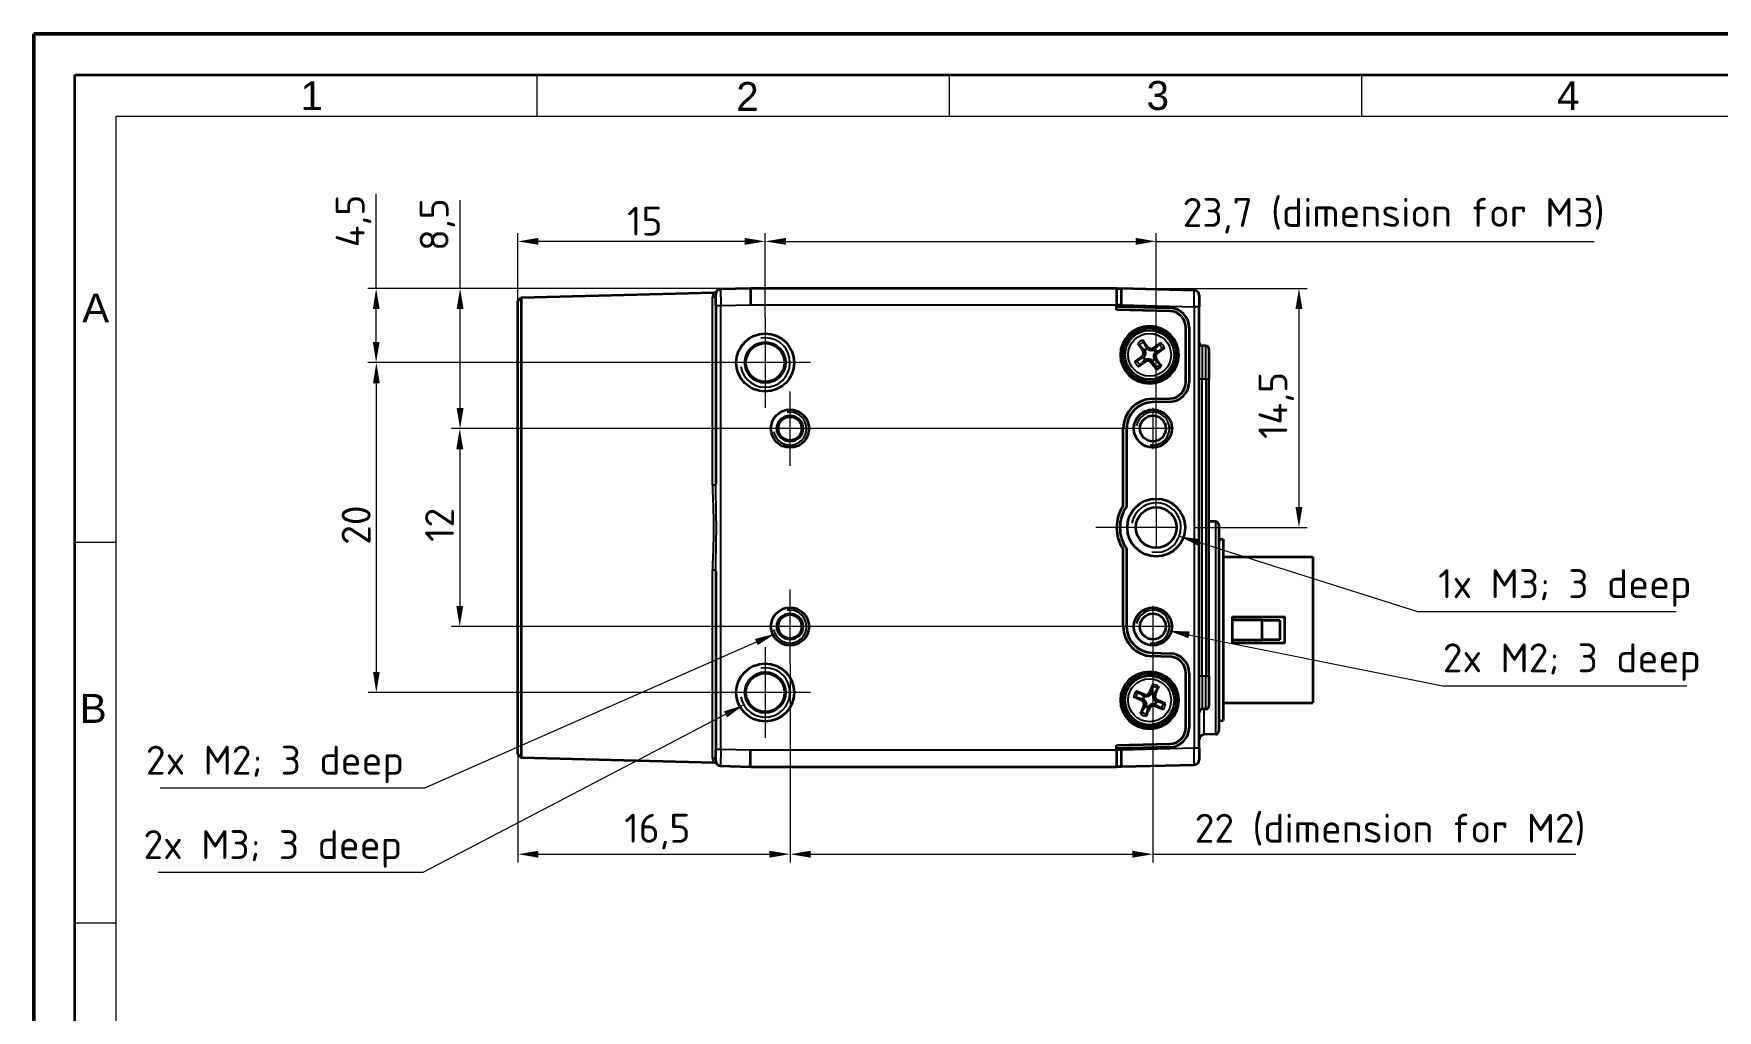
# Model space of a CAD drawing. Header units: millimetres. Extents: x 0 to 210, y 0 to 149.
# Drawn here: x 0 to 102.1, y 89.3 to 148.5 of the extents above; entities that cross this region are included whole.
import ezdxf

# ---------------------------------------------------------------- set-up
doc = ezdxf.new("R2010")
doc.units = ezdxf.units.MM
doc.header["$LTSCALE"] = 0.5
doc.layers.get('0').update_dxf_attribs({"lineweight": 25})
for name, color, linetype, lineweight in [('001', 7, 'Continuous', 50), ('Bemaßung (ISO)', 7, 'Continuous', 18), ('Mittelpunktmarkierung (ISO)', 7, 'Continuous', 18), ('Sichtbar (ISO)', 7, 'Continuous', 35), ('Sichtbar schmal (ISO)', 7, 'Continuous', 25), ('Symbol (ISO)', 7, 'Continuous', 18)]:
    doc.layers.add(name, color=color, linetype=linetype, lineweight=lineweight)
doc.layers.add('Symbole(DIN)', color=3, linetype='Continuous', lineweight=25, true_color=0x00ff00)
doc.styles.add('Aktuell-DIN', font='arial.ttf')
doc.styles.add('Notiztext (DIN)', font='isocpeur.ttf')
doc.dimstyles.new('Standard (DIN)', dxfattribs={"dimscale": 0.5, "dimtxt": 3.5, "dimasz": 2.5, "dimexe": 1, "dimexo": 0, "dimgap": 0.7, "dimtad": 1, "dimtoh": 1, "dimrnd": 1e-08, "dimtxsty": 'Notiztext (DIN)', "dimcen": 0.09, "dimdle": 10, "dimclrd": 256, "dimclre": 256, "dimclrt": 256, "dimazin": 2, "dimtfac": 0.514286, "dimtdec": 4, "dimtmove": 0, "dimatfit": 3, "dimfxl": 1, "dimtolj": 1, "dimlwd": -1, "dimlwe": -1, "dimarcsym": 0})
doc.dimstyles.new('Standard (DIN)$7', dxfattribs={"dimscale": 0.5, "dimtxt": 3.5, "dimasz": 2.5, "dimexe": 1, "dimexo": 0, "dimgap": 0.7, "dimtad": 1, "dimtoh": 1, "dimrnd": 1e-08, "dimtxsty": 'Notiztext (DIN)', "dimcen": 0.09, "dimdle": 10, "dimclrd": 256, "dimclre": 256, "dimclrt": 256, "dimazin": 2, "dimtfac": 0.514286, "dimtdec": 4, "dimtmove": 0, "dimatfit": 3, "dimfxl": 1, "dimtolj": 1, "dimlwd": -1, "dimlwe": -1, "dimarcsym": 0})

# ---------------------------------------------------------------- blocks, each defined once
blk = doc.blocks.new('*D27')
at = {"layer": 'Bemaßung (ISO)', "transparency": 16777216}
for p, q in [((44.35, 131.31), (44.35, 136.41)), ((45.6, 135.91), (66.8, 135.91)), ((68.05, 119.81), (68.05, 136.41)), ((68.05, 135.91), (94.59, 135.91))]:
    blk.add_line(p, q, dxfattribs=at)
for points in [[(45.6, 136.12), (45.6, 135.7), (44.35, 135.91)], [(66.8, 136.12), (66.8, 135.7), (68.05, 135.91)]]:
    blk.add_solid(points, dxfattribs=at)
at = {"layer": 'Defpoints', "color": 0, "transparency": 16777216}
for p in [(68.05, 135.91), (44.35, 131.31), (68.05, 119.81)]:
    blk.add_point(p, dxfattribs=at)
at = {"layer": 'Bemaßung (ISO)', "transparency": 16777216, "insert": (69.65, 138.54), "char_height": 1.75, "attachment_point": 1, "style": 'Notiztext (DIN)'}
blk.add_mtext('\\A1;23,7{ (dimension for M3)}', dxfattribs=at)
blk = doc.blocks.new('*D28')
at = {"layer": 'Bemaßung (ISO)', "transparency": 16777216}
for p, q in [((20.76, 133.06), (20.76, 138.79)), ((43.45, 133.06), (20.26, 133.06)), ((20.76, 129.81), (20.76, 131.81)), ((41.6, 128.56), (20.26, 128.56))]:
    blk.add_line(p, q, dxfattribs=at)
for points in [[(20.56, 131.81), (20.97, 131.81), (20.76, 133.06)], [(20.56, 129.81), (20.97, 129.81), (20.76, 128.56)]]:
    blk.add_solid(points, dxfattribs=at)
at = {"layer": 'Defpoints', "color": 0, "transparency": 16777216}
for p in [(20.76, 133.06), (43.45, 133.06), (41.6, 128.56)]:
    blk.add_point(p, dxfattribs=at)
at = {"layer": 'Bemaßung (ISO)', "transparency": 16777216, "insert": (18.31, 135.55), "char_height": 1.75, "attachment_point": 1, "rotation": 90, "style": 'Notiztext (DIN)'}
blk.add_mtext('\\A1;4,5', dxfattribs=at)
blk = doc.blocks.new('*D29')
at = {"layer": 'Bemaßung (ISO)', "transparency": 16777216}
for p, q in [((44.35, 128.56), (20.27, 128.56)), ((20.77, 127.31), (20.77, 109.81)), ((44.35, 108.56), (20.27, 108.56))]:
    blk.add_line(p, q, dxfattribs=at)
for points in [[(20.57, 127.31), (20.98, 127.31), (20.77, 128.56)], [(20.57, 109.81), (20.98, 109.81), (20.77, 108.56)]]:
    blk.add_solid(points, dxfattribs=at)
at = {"layer": 'Defpoints', "color": 0, "transparency": 16777216}
for p in [(44.35, 128.56), (20.77, 108.56), (44.35, 108.56)]:
    blk.add_point(p, dxfattribs=at)
at = {"layer": 'Bemaßung (ISO)', "transparency": 16777216, "insert": (18.67, 117.51), "char_height": 1.75, "attachment_point": 1, "rotation": 90, "style": 'Notiztext (DIN)'}
blk.add_mtext('\\A1;20', dxfattribs=at)
blk = doc.blocks.new('*D30')
at = {"layer": 'Bemaßung (ISO)', "transparency": 16777216}
for p, q in [((64.8, 124.56), (25.33, 124.56)), ((25.83, 123.31), (25.83, 113.81)), ((66.05, 112.56), (25.33, 112.56))]:
    blk.add_line(p, q, dxfattribs=at)
for points in [[(25.62, 123.31), (26.04, 123.31), (25.83, 124.56)], [(25.62, 113.81), (26.04, 113.81), (25.83, 112.56)]]:
    blk.add_solid(points, dxfattribs=at)
at = {"layer": 'Defpoints', "color": 0, "transparency": 16777216}
for p in [(64.8, 124.56), (25.83, 112.56), (66.05, 112.56)]:
    blk.add_point(p, dxfattribs=at)
at = {"layer": 'Bemaßung (ISO)', "transparency": 16777216, "insert": (23.73, 117.69), "char_height": 1.75, "attachment_point": 1, "rotation": 90, "style": 'Notiztext (DIN)'}
blk.add_mtext('\\A1;12', dxfattribs=at)
blk = doc.blocks.new('*D31')
at = {"layer": 'Bemaßung (ISO)', "transparency": 16777216}
for p, q in [((25.85, 133.06), (25.85, 138.4)), ((43.45, 133.06), (25.35, 133.06)), ((25.85, 125.81), (25.85, 131.81)), ((43.6, 124.56), (25.35, 124.56))]:
    blk.add_line(p, q, dxfattribs=at)
for points in [[(25.64, 131.81), (26.06, 131.81), (25.85, 133.06)], [(25.64, 125.81), (26.06, 125.81), (25.85, 124.56)]]:
    blk.add_solid(points, dxfattribs=at)
at = {"layer": 'Defpoints', "color": 0, "transparency": 16777216}
for p in [(43.45, 133.06), (25.85, 124.56), (43.6, 124.56)]:
    blk.add_point(p, dxfattribs=at)
at = {"layer": 'Bemaßung (ISO)', "transparency": 16777216, "insert": (23.4, 135.33), "char_height": 1.75, "attachment_point": 1, "rotation": 90, "style": 'Notiztext (DIN)'}
blk.add_mtext('\\A1;8,5', dxfattribs=at)
blk = doc.blocks.new('*D32')
at = {"layer": 'Bemaßung (ISO)', "transparency": 16777216}
for p, q in [((29.35, 132.29), (29.35, 136.41)), ((43.1, 135.91), (30.6, 135.91)), ((44.35, 131.31), (44.35, 136.41))]:
    blk.add_line(p, q, dxfattribs=at)
for points in [[(30.6, 136.12), (30.6, 135.7), (29.35, 135.91)], [(43.1, 136.12), (43.1, 135.7), (44.35, 135.91)]]:
    blk.add_solid(points, dxfattribs=at)
at = {"layer": 'Defpoints', "color": 0, "transparency": 16777216}
for p in [(29.35, 135.91), (29.35, 132.29), (44.35, 131.31)]:
    blk.add_point(p, dxfattribs=at)
at = {"layer": 'Bemaßung (ISO)', "transparency": 16777216, "insert": (35.97, 138.01), "char_height": 1.75, "attachment_point": 1, "style": 'Notiztext (DIN)'}
blk.add_mtext('\\A1;15', dxfattribs=at)
blk = doc.blocks.new('*D33')
at = {"layer": 'Bemaßung (ISO)', "transparency": 16777216}
for p, q in [((65.65, 133.06), (77.2, 133.06)), ((76.7, 131.81), (76.7, 119.81)), ((70.35, 118.56), (77.2, 118.56))]:
    blk.add_line(p, q, dxfattribs=at)
for points in [[(76.49, 131.81), (76.91, 131.81), (76.7, 133.06)], [(76.49, 119.81), (76.91, 119.81), (76.7, 118.56)]]:
    blk.add_solid(points, dxfattribs=at)
at = {"layer": 'Defpoints', "color": 0, "transparency": 16777216}
for p in [(65.65, 133.06), (70.35, 118.56), (76.7, 118.56)]:
    blk.add_point(p, dxfattribs=at)
at = {"layer": 'Bemaßung (ISO)', "transparency": 16777216, "insert": (74.25, 123.93), "char_height": 1.75, "attachment_point": 1, "rotation": 90, "style": 'Notiztext (DIN)'}
blk.add_mtext('\\A1;14,5', dxfattribs=at)
blk = doc.blocks.new('*D34')
at = {"layer": 'Bemaßung (ISO)', "transparency": 16777216}
for p, q in [((45.85, 110.31), (45.85, 98.26)), ((29.35, 104.83), (29.35, 98.26)), ((30.6, 98.76), (44.6, 98.76))]:
    blk.add_line(p, q, dxfattribs=at)
for points in [[(30.6, 98.97), (30.6, 98.55), (29.35, 98.76)], [(44.6, 98.97), (44.6, 98.55), (45.85, 98.76)]]:
    blk.add_solid(points, dxfattribs=at)
at = {"layer": 'Defpoints', "color": 0, "transparency": 16777216}
for p in [(45.85, 110.31), (29.35, 104.83), (45.85, 98.76)]:
    blk.add_point(p, dxfattribs=at)
at = {"layer": 'Bemaßung (ISO)', "transparency": 16777216, "insert": (35.8, 101.21), "char_height": 1.75, "attachment_point": 1, "style": 'Notiztext (DIN)'}
blk.add_mtext('\\A1;16,5', dxfattribs=at)
blk = doc.blocks.new('*D35')
at = {"layer": 'Bemaßung (ISO)', "transparency": 16777216}
for p, q in [((67.85, 111.31), (67.85, 98.26)), ((45.85, 110.31), (45.85, 98.26)), ((47.1, 98.76), (66.6, 98.76)), ((67.85, 98.76), (93.48, 98.76))]:
    blk.add_line(p, q, dxfattribs=at)
for points in [[(47.1, 98.97), (47.1, 98.55), (45.85, 98.76)], [(66.6, 98.97), (66.6, 98.55), (67.85, 98.76)]]:
    blk.add_solid(points, dxfattribs=at)
at = {"layer": 'Defpoints', "color": 0, "transparency": 16777216}
for p in [(67.85, 111.31), (45.85, 110.31), (45.85, 98.76)]:
    blk.add_point(p, dxfattribs=at)
at = {"layer": 'Bemaßung (ISO)', "transparency": 16777216, "insert": (70.38, 101.21), "char_height": 1.75, "attachment_point": 1, "style": 'Notiztext (DIN)'}
blk.add_mtext('\\A1;22{ (dimension for M2)}', dxfattribs=at)
blk = doc.blocks.new('Ränder Basler-A3')
at = {"layer": '001'}
for p, q in [((0, 0), (0, 297)), ((0, 297), (420, 297))]:
    blk.add_line(p, q, dxfattribs=at)
at = {"layer": '001', "color": 7, "linetype": 'Continuous', "lineweight": 35}
for p, q in [((5, 292), (415, 292)), ((5, 5), (5, 292))]:
    blk.add_line(p, q, dxfattribs=at)
at = {"layer": '001', "color": 7, "linetype": 'Continuous', "lineweight": 18}
for p, q in [((61, 292), (61, 287)), ((111, 292), (111, 287)), ((161, 292), (161, 287)), ((10, 287), (410, 287)), ((10, 10), (10, 287)), ((10, 235.33), (5, 235.33)), ((10, 189.16), (5, 189.16))]:
    blk.add_line(p, q, dxfattribs=at)
at = {"layer": 'Symbole(DIN)', "color": 250, "true_color": 0x3f3f3f, "char_height": 3.5, "attachment_point": 4, "style": 'Aktuell-DIN'}
for s, insert in [('\\fArial|b0|i0;1', (32.36, 289.48)), ('\\fArial|b0|i0;2', (85.18, 289.38)), ('\\fArial|b0|i0;3', (134.93, 289.48)), ('\\fArial|b0|i0;4', (184.68, 289.48)), ('\\fArial|b0|i0;A', (5.89, 263.74)), ('\\fArial|b0|i0;B', (5.59, 215.19))]:
    blk.add_mtext(s, dxfattribs=dict(at, insert=insert))

msp = doc.modelspace()

# ---------------------------------------------------------------- linework, layer by layer
at = {"layer": 'Mittelpunktmarkierung (ISO)'}
for p, q in [((44.348, 131.312), (44.348, 125.812)), ((47.098, 128.562), (41.598, 128.562)), ((45.848, 126.812), (45.848, 122.312)), ((67.848, 125.812), (67.848, 123.312)), ((48.098, 124.562), (43.598, 124.562)), ((69.098, 124.562), (64.798, 124.562)), ((68.048, 119.812), (68.048, 117.312)), ((69.298, 118.562), (64.398, 118.562)), ((45.848, 114.812), (45.848, 110.312)), ((67.848, 113.812), (67.848, 111.312)), ((48.098, 112.562), (43.598, 112.562)), ((69.098, 112.562), (64.798, 112.562)), ((44.348, 111.312), (44.348, 105.812)), ((47.098, 108.562), (41.598, 108.562))]:
    msp.add_line(p, q, dxfattribs=at)
at = {"layer": 'Sichtbar (ISO)'}
for p, q in [((29.548, 132.498), (41.246, 132.804)), ((41.348, 132.014), (41.348, 132.715)), ((43.448, 133.062), (41.64, 133.015)), ((43.448, 133.062), (43.461, 132.062)), ((65.648, 133.062), (43.448, 133.062)), ((65.648, 133.062), (65.648, 132.062)), ((65.648, 133.054), (65.948, 133.054)), ((65.935, 132.054), (65.948, 133.054)), ((70.356, 132.939), (65.948, 133.054)), ((29.348, 132.293), (29.548, 132.498)), ((29.348, 104.831), (29.348, 132.293)), ((29.548, 132.498), (29.548, 104.626)), ((41.348, 132.014), (41.348, 121.183)), ((65.648, 131.762), (65.648, 132.062)), ((65.648, 131.962), (68.879, 131.877)), ((68.874, 131.677), (65.648, 131.762)), ((70.648, 132.639), (70.648, 131.938)), ((70.648, 105.185), (70.648, 131.938)), ((69.848, 127.389), (69.848, 130.678)), ((70.048, 130.678), (70.048, 127.389)), ((66.93, 129.719), (67.241, 129.274)), ((67.545, 129.494), (67.218, 129.928)), ((68.333, 129.752), (67.888, 129.44)), ((67.187, 128.931), (66.753, 128.604)), ((66.963, 128.315), (67.408, 128.627)), ((68.366, 128.348), (68.055, 128.793)), ((68.109, 129.136), (68.543, 129.463)), ((71.053, 129.567), (70.843, 129.573)), ((71.248, 129.367), (71.248, 127.562)), ((67.751, 128.572), (68.078, 128.138)), ((71.248, 109.562), (71.248, 127.562)), ((67.801, 126.361), (68.874, 126.389)), ((68.879, 126.189), (67.806, 126.161)), ((66.048, 119.889), (66.048, 124.562)), ((66.248, 124.562), (66.248, 119.827)), ((71.653, 118.926), (71.248, 118.937)), ((71.848, 118.726), (71.848, 106.227)), ((71.848, 117.857), (72.098, 117.857)), ((72.098, 117.857), (72.098, 106.857)), ((66.048, 112.562), (66.048, 117.235)), ((66.248, 117.297), (66.248, 112.562)), ((72.098, 116.782), (77.548, 116.782)), ((77.548, 116.782), (77.548, 107.932)), ((41.348, 115.941), (41.348, 105.109)), ((72.648, 113.157), (72.648, 111.557)), ((72.648, 113.157), (75.848, 113.157)), ((74.469, 112.957), (72.648, 112.957)), ((74.469, 112.957), (75.548, 112.957)), ((74.469, 111.757), (74.469, 112.957)), ((75.548, 112.957), (75.548, 111.757)), ((75.848, 111.557), (75.848, 113.157)), ((72.648, 111.757), (74.469, 111.757)), ((75.848, 111.557), (72.648, 111.557)), ((75.548, 111.757), (74.469, 111.757)), ((68.874, 110.734), (67.801, 110.763)), ((67.806, 110.962), (68.879, 110.934)), ((69.848, 106.446), (69.848, 109.735)), ((70.048, 109.735), (70.048, 106.446)), ((71.248, 109.562), (71.248, 107.757)), ((66.68, 108.311), (67.176, 108.089)), ((67.324, 108.434), (66.821, 108.639)), ((67.869, 109.058), (67.646, 108.563)), ((67.991, 108.415), (68.197, 108.918)), ((67.305, 107.766), (67.099, 107.263)), ((67.427, 107.123), (67.65, 107.618)), ((67.972, 107.747), (68.475, 107.542)), ((68.616, 107.869), (68.12, 108.092)), ((71.053, 107.557), (70.843, 107.551)), ((72.098, 107.932), (77.548, 107.932)), ((71.848, 106.857), (72.098, 106.857)), ((65.648, 105.362), (68.874, 105.446)), ((65.648, 105.062), (65.648, 105.362)), ((68.879, 105.247), (65.648, 105.162)), ((70.648, 105.185), (70.648, 104.485)), ((71.653, 106.028), (70.94, 106.009)), ((29.348, 104.831), (29.548, 104.626)), ((29.548, 104.626), (41.246, 104.32)), ((41.348, 104.409), (41.348, 105.109)), ((41.64, 104.109), (43.448, 104.062)), ((43.448, 104.062), (43.461, 105.062)), ((65.648, 105.062), (65.648, 104.062)), ((65.948, 104.07), (65.935, 105.07)), ((65.948, 104.07), (70.356, 104.185)), ((43.448, 104.062), (65.648, 104.062)), ((65.648, 104.07), (65.948, 104.07))]:
    msp.add_line(p, q, dxfattribs=at)
for centre, radius in [((67.648, 129.033), 1.65), ((44.348, 128.562), 1.756), ((44.348, 128.562), 1.229), ((44.348, 128.562), 1.181), ((44.348, 128.562), 1.173), ((67.648, 129.033), 1.5), ((45.848, 124.562), 1.154), ((67.848, 124.562), 1.15), ((45.848, 124.562), 0.784), ((45.848, 124.562), 0.729), ((45.848, 124.562), 0.72), ((67.848, 124.562), 0.784), ((68.048, 118.562), 1.75), ((68.048, 118.562), 1.23), ((45.848, 112.562), 1.154), ((45.848, 112.562), 0.784), ((45.848, 112.562), 0.729), ((67.848, 112.562), 1.15), ((67.848, 112.562), 0.784), ((45.848, 112.562), 0.72), ((44.348, 108.562), 1.756), ((44.348, 108.562), 1.229), ((44.348, 108.562), 1.181), ((44.348, 108.562), 1.173), ((67.648, 108.09), 1.65), ((67.648, 108.09), 1.5)]:
    msp.add_circle(centre, radius, dxfattribs=at)
for centre, radius, start, end in [((41.24, 133.004), 0.2, 271.5, 324.62028), ((41.648, 132.715), 0.3, 91.5, 180), ((70.348, 132.639), 0.3, 0, 88.5), ((68.848, 130.678), 1, 0, 88.5), ((68.848, 130.678), 1.2, 0, 88.5), ((70.848, 129.772), 0.2, 180, 268.5), ((67.037, 129.13), 0.25, 307.00233, 35.00233), ((67.648, 129.033), 0.405, 201.1021, 230.90255), ((67.648, 129.033), 0.405, 111.1021, 140.90255), ((67.551, 128.422), 0.25, 37.00233, 125.00233), ((67.745, 129.645), 0.25, 217.00233, 305.00233), ((67.648, 129.033), 0.405, 291.1021, 320.90255), ((67.648, 129.033), 0.405, 21.1021, 50.90255), ((68.26, 128.937), 0.25, 127.00233, 215.00233), ((71.048, 129.367), 0.2, 0, 88.5), ((68.848, 127.389), 1, 271.5, 0), ((68.848, 127.389), 1.2, 271.5, 0), ((67.848, 124.562), 1.8, 91.5, 180), ((67.848, 124.562), 1.6, 91.5, 180), ((68.048, 118.562), 2.4, 146.44269, 213.55731), ((68.048, 118.562), 2.2, 144.9032, 215.0968), ((71.648, 118.726), 0.2, 0, 88.5), ((67.848, 112.562), 1.8, 180, 268.5), ((67.848, 112.562), 1.6, 180, 268.5), ((68.848, 109.735), 1, 0, 88.5), ((68.848, 109.735), 1.2, 0, 88.5), ((67.648, 108.09), 0.405, 141.88828, 171.68873), ((67.418, 108.665), 0.25, 247.7885, 335.7885), ((67.648, 108.09), 0.405, 51.88828, 81.68873), ((68.223, 108.32), 0.25, 157.7885, 245.7885), ((67.073, 107.861), 0.25, 337.7885, 65.7885), ((67.648, 108.09), 0.405, 231.88828, 261.68873), ((67.878, 107.516), 0.25, 67.7885, 155.7885), ((67.648, 108.09), 0.405, 321.88828, 351.68873), ((70.848, 107.351), 0.2, 91.5, 180), ((71.048, 107.757), 0.2, 271.5, 0), ((68.848, 106.446), 1, 271.5, 0), ((68.848, 106.446), 1.2, 271.5, 0), ((71.648, 106.227), 0.2, 271.5, 0), ((70.948, 105.709), 0.3, 91.5, 180), ((41.24, 104.12), 0.2, 35.37972, 88.5), ((41.648, 104.409), 0.3, 180, 268.5), ((70.348, 104.485), 0.3, 271.5, 0)]:
    msp.add_arc(centre, radius, start, end, dxfattribs=at)
for points, knots in [([(67.013, 129.612), (67.008, 129.617), (67.002, 129.624), (66.986, 129.643), (66.975, 129.657), (66.954, 129.685), (66.941, 129.703), (66.93, 129.719)], [0.051463742, 0.051463742, 0.051463742, 0.051463742, 0.055957168, 0.055957168, 0.061561375, 0.061561375, 0.067258172, 0.067258172, 0.067258172, 0.067258172]), ([(67.218, 129.928), (67.23, 129.913), (67.243, 129.895), (67.263, 129.867), (67.273, 129.851), (67.286, 129.831), (67.291, 129.822), (67.294, 129.816)], [0.022558349, 0.022558349, 0.022558349, 0.022558349, 0.028255146, 0.028255146, 0.033859353, 0.033859353, 0.038352779, 0.038352779, 0.038352779, 0.038352779]), ([(68.226, 129.668), (68.231, 129.673), (68.239, 129.68), (68.257, 129.695), (68.272, 129.707), (68.3, 129.728), (68.318, 129.741), (68.333, 129.752)], [0.051463742, 0.051463742, 0.051463742, 0.051463742, 0.055957168, 0.055957168, 0.061561375, 0.061561375, 0.067258172, 0.067258172, 0.067258172, 0.067258172]), ([(66.753, 128.604), (66.768, 128.615), (66.786, 128.628), (66.815, 128.648), (66.83, 128.658), (66.851, 128.671), (66.86, 128.676), (66.866, 128.679)], [0.022558349, 0.022558349, 0.022558349, 0.022558349, 0.028255146, 0.028255146, 0.033859353, 0.033859353, 0.038352779, 0.038352779, 0.038352779, 0.038352779]), ([(67.334, 129.289), (67.345, 129.269), (67.355, 129.248), (67.369, 129.205), (67.375, 129.18), (67.38, 129.128), (67.379, 129.101), (67.371, 129.052), (67.364, 129.026), (67.343, 128.978), (67.33, 128.956), (67.303, 128.92), (67.287, 128.903), (67.27, 128.888)], [0.153516001, 0.153516001, 0.153516001, 0.153516001, 0.16064868, 0.16064868, 0.168176628, 0.168176628, 0.175704576, 0.175704576, 0.183232523, 0.183232523, 0.190760471, 0.190760471, 0.197893151, 0.197893151, 0.197893151, 0.197893151]), ([(67.393, 128.719), (67.412, 128.731), (67.433, 128.74), (67.476, 128.755), (67.501, 128.761), (67.553, 128.765), (67.58, 128.764), (67.63, 128.757), (67.656, 128.749), (67.703, 128.728), (67.726, 128.715), (67.762, 128.688), (67.779, 128.673), (67.794, 128.656)], [0.153516001, 0.153516001, 0.153516001, 0.153516001, 0.16064868, 0.16064868, 0.168176628, 0.168176628, 0.175704576, 0.175704576, 0.183232523, 0.183232523, 0.190760471, 0.190760471, 0.197893151, 0.197893151, 0.197893151, 0.197893151]), ([(67.903, 129.348), (67.884, 129.336), (67.863, 129.326), (67.82, 129.312), (67.795, 129.306), (67.743, 129.301), (67.716, 129.302), (67.666, 129.31), (67.641, 129.318), (67.593, 129.338), (67.571, 129.352), (67.534, 129.378), (67.517, 129.394), (67.502, 129.411)], [0.153516001, 0.153516001, 0.153516001, 0.153516001, 0.16064868, 0.16064868, 0.168176628, 0.168176628, 0.175704576, 0.175704576, 0.183232523, 0.183232523, 0.190760471, 0.190760471, 0.197893151, 0.197893151, 0.197893151, 0.197893151]), ([(67.962, 128.778), (67.951, 128.798), (67.941, 128.819), (67.927, 128.861), (67.921, 128.886), (67.916, 128.938), (67.917, 128.965), (67.925, 129.015), (67.932, 129.041), (67.953, 129.089), (67.966, 129.111), (67.993, 129.147), (68.009, 129.164), (68.026, 129.179)], [0.153516001, 0.153516001, 0.153516001, 0.153516001, 0.16064868, 0.16064868, 0.168176628, 0.168176628, 0.175704576, 0.175704576, 0.183232523, 0.183232523, 0.190760471, 0.190760471, 0.197893151, 0.197893151, 0.197893151, 0.197893151]), ([(68.543, 129.463), (68.528, 129.452), (68.51, 129.439), (68.481, 129.419), (68.466, 129.408), (68.445, 129.396), (68.437, 129.391), (68.43, 129.387)], [0.022558349, 0.022558349, 0.022558349, 0.022558349, 0.028255146, 0.028255146, 0.033859353, 0.033859353, 0.038352779, 0.038352779, 0.038352779, 0.038352779]), ([(67.07, 128.399), (67.065, 128.394), (67.057, 128.387), (67.039, 128.372), (67.024, 128.36), (66.996, 128.339), (66.978, 128.326), (66.963, 128.315)], [0.051463742, 0.051463742, 0.051463742, 0.051463742, 0.055957168, 0.055957168, 0.061561375, 0.061561375, 0.067258172, 0.067258172, 0.067258172, 0.067258172]), ([(68.078, 128.138), (68.066, 128.154), (68.053, 128.172), (68.033, 128.2), (68.023, 128.216), (68.01, 128.236), (68.005, 128.245), (68.002, 128.251)], [0.022558349, 0.022558349, 0.022558349, 0.022558349, 0.028255146, 0.028255146, 0.033859353, 0.033859353, 0.038352779, 0.038352779, 0.038352779, 0.038352779]), ([(68.283, 128.455), (68.288, 128.45), (68.295, 128.442), (68.31, 128.424), (68.321, 128.41), (68.342, 128.382), (68.356, 128.364), (68.366, 128.348)], [0.051463742, 0.051463742, 0.051463742, 0.051463742, 0.055957168, 0.055957168, 0.061561375, 0.061561375, 0.067258172, 0.067258172, 0.067258172, 0.067258172]), ([(66.807, 108.262), (66.8, 108.264), (66.79, 108.267), (66.768, 108.275), (66.75, 108.282), (66.718, 108.295), (66.697, 108.304), (66.68, 108.311)], [0.051463742, 0.051463742, 0.051463742, 0.051463742, 0.055957168, 0.055957168, 0.061561375, 0.061561375, 0.067258172, 0.067258172, 0.067258172, 0.067258172]), ([(66.821, 108.639), (66.838, 108.632), (66.859, 108.623), (66.891, 108.609), (66.907, 108.601), (66.929, 108.59), (66.938, 108.585), (66.944, 108.581)], [0.022558349, 0.022558349, 0.022558349, 0.022558349, 0.028255146, 0.028255146, 0.033859353, 0.033859353, 0.038352779, 0.038352779, 0.038352779, 0.038352779]), ([(67.707, 108.491), (67.696, 108.471), (67.682, 108.452), (67.653, 108.418), (67.635, 108.4), (67.592, 108.369), (67.569, 108.356), (67.522, 108.338), (67.496, 108.331), (67.444, 108.324), (67.419, 108.324), (67.374, 108.329), (67.351, 108.333), (67.329, 108.34)], [0.153516001, 0.153516001, 0.153516001, 0.153516001, 0.16064868, 0.16064868, 0.168176628, 0.168176628, 0.175704576, 0.175704576, 0.183232523, 0.183232523, 0.190760471, 0.190760471, 0.197893151, 0.197893151, 0.197893151, 0.197893151]), ([(67.82, 108.932), (67.822, 108.938), (67.825, 108.948), (67.833, 108.971), (67.839, 108.988), (67.852, 109.02), (67.861, 109.041), (67.869, 109.058)], [0.051463742, 0.051463742, 0.051463742, 0.051463742, 0.055957168, 0.055957168, 0.061561375, 0.061561375, 0.067258172, 0.067258172, 0.067258172, 0.067258172]), ([(68.049, 108.032), (68.029, 108.043), (68.01, 108.056), (67.975, 108.085), (67.958, 108.104), (67.927, 108.146), (67.914, 108.17), (67.895, 108.216), (67.888, 108.242), (67.882, 108.294), (67.882, 108.32), (67.886, 108.365), (67.891, 108.387), (67.898, 108.409)], [0.153516001, 0.153516001, 0.153516001, 0.153516001, 0.16064868, 0.16064868, 0.168176628, 0.168176628, 0.175704576, 0.175704576, 0.183232523, 0.183232523, 0.190760471, 0.190760471, 0.197893151, 0.197893151, 0.197893151, 0.197893151]), ([(68.197, 108.918), (68.19, 108.9), (68.181, 108.88), (68.167, 108.848), (68.159, 108.831), (68.148, 108.81), (68.143, 108.801), (68.139, 108.795)], [0.022558349, 0.022558349, 0.022558349, 0.022558349, 0.028255146, 0.028255146, 0.033859353, 0.033859353, 0.038352779, 0.038352779, 0.038352779, 0.038352779]), ([(67.099, 107.263), (67.106, 107.281), (67.115, 107.301), (67.13, 107.333), (67.138, 107.35), (67.148, 107.371), (67.153, 107.38), (67.157, 107.386)], [0.022558349, 0.022558349, 0.022558349, 0.022558349, 0.028255146, 0.028255146, 0.033859353, 0.033859353, 0.038352779, 0.038352779, 0.038352779, 0.038352779]), ([(67.247, 108.149), (67.267, 108.138), (67.286, 108.125), (67.321, 108.096), (67.338, 108.077), (67.369, 108.035), (67.382, 108.011), (67.401, 107.965), (67.408, 107.939), (67.414, 107.887), (67.414, 107.861), (67.41, 107.816), (67.405, 107.794), (67.398, 107.772)], [0.153516001, 0.153516001, 0.153516001, 0.153516001, 0.16064868, 0.16064868, 0.168176628, 0.168176628, 0.175704576, 0.175704576, 0.183232523, 0.183232523, 0.190760471, 0.190760471, 0.197893151, 0.197893151, 0.197893151, 0.197893151]), ([(67.476, 107.249), (67.474, 107.242), (67.471, 107.233), (67.463, 107.21), (67.457, 107.193), (67.444, 107.16), (67.435, 107.14), (67.427, 107.123)], [0.051463742, 0.051463742, 0.051463742, 0.051463742, 0.055957168, 0.055957168, 0.061561375, 0.061561375, 0.067258172, 0.067258172, 0.067258172, 0.067258172]), ([(67.59, 107.69), (67.601, 107.71), (67.614, 107.729), (67.643, 107.763), (67.662, 107.781), (67.704, 107.812), (67.727, 107.825), (67.774, 107.843), (67.8, 107.85), (67.852, 107.857), (67.877, 107.857), (67.922, 107.852), (67.945, 107.848), (67.967, 107.84)], [0.153516001, 0.153516001, 0.153516001, 0.153516001, 0.16064868, 0.16064868, 0.168176628, 0.168176628, 0.175704576, 0.175704576, 0.183232523, 0.183232523, 0.190760471, 0.190760471, 0.197893151, 0.197893151, 0.197893151, 0.197893151]), ([(68.475, 107.542), (68.458, 107.549), (68.437, 107.558), (68.405, 107.572), (68.389, 107.58), (68.367, 107.591), (68.358, 107.596), (68.353, 107.6)], [0.022558349, 0.022558349, 0.022558349, 0.022558349, 0.028255146, 0.028255146, 0.033859353, 0.033859353, 0.038352779, 0.038352779, 0.038352779, 0.038352779]), ([(68.489, 107.918), (68.496, 107.917), (68.506, 107.914), (68.528, 107.906), (68.546, 107.899), (68.578, 107.886), (68.599, 107.877), (68.616, 107.869)], [0.051463742, 0.051463742, 0.051463742, 0.051463742, 0.055957168, 0.055957168, 0.061561375, 0.061561375, 0.067258172, 0.067258172, 0.067258172, 0.067258172])]:
    msp.add_open_spline(points, degree=3, knots=knots, dxfattribs=at)
for points, weights in [([(67.482, 129.446), (67.418, 129.572), (67.294, 129.816)], [1.01764658194, 1.06990208009, 1.00901411124]), ([(68.226, 129.668), (68.033, 129.474), (67.934, 129.375)], [1.00901411123, 1.06990208005, 1.01764658193]), ([(67.235, 128.867), (67.11, 128.803), (66.866, 128.679)], [1.01764658194, 1.06990208009, 1.00901411124]), ([(67.013, 129.612), (67.207, 129.419), (67.307, 129.319)], [1.00901411123, 1.06990208005, 1.01764658193]), ([(67.07, 128.399), (67.263, 128.592), (67.362, 128.692)], [1.00901411123, 1.06990208007, 1.01764658194]), ([(67.815, 128.62), (67.878, 128.495), (68.002, 128.251)], [1.01764658194, 1.06990208009, 1.00901411124]), ([(68.283, 128.455), (68.089, 128.648), (67.989, 128.747)], [1.00898742181, 1.06967031479, 1.01723264544]), ([(68.061, 129.2), (68.187, 129.264), (68.43, 129.387)], [1.01723264544, 1.06967031482, 1.00898742181]), ([(66.807, 108.262), (67.072, 108.196), (67.208, 108.161)], [1.00898742181, 1.06967031479, 1.01723264544]), ([(67.294, 108.36), (67.175, 108.435), (66.944, 108.581)], [1.01764658194, 1.06990208009, 1.00901411124]), ([(67.82, 108.932), (67.753, 108.667), (67.719, 108.53)], [1.00901411123, 1.06990208007, 1.01764658194]), ([(67.918, 108.445), (67.993, 108.564), (68.139, 108.795)], [1.01764658194, 1.06990208009, 1.00901411124]), ([(67.378, 107.736), (67.303, 107.617), (67.157, 107.386)], [1.01723264544, 1.06967031482, 1.00898742181]), ([(67.476, 107.249), (67.543, 107.514), (67.577, 107.651)], [1.00901411123, 1.06990208005, 1.01764658193]), ([(68.003, 107.821), (68.121, 107.746), (68.353, 107.6)], [1.01764658194, 1.06990208009, 1.00901411124]), ([(68.489, 107.918), (68.224, 107.985), (68.088, 108.019)], [1.00901411123, 1.06990208005, 1.01764658193])]:
    msp.add_rational_spline(points, weights, degree=2, dxfattribs=at)
for points in [[(67.27, 128.888), (67.259, 128.88), (67.247, 128.873), (67.235, 128.867)], [(67.307, 129.319), (67.316, 129.31), (67.325, 129.3), (67.334, 129.289)], [(67.362, 128.692), (67.371, 128.701), (67.382, 128.71), (67.393, 128.719)], [(67.502, 129.411), (67.494, 129.423), (67.488, 129.435), (67.482, 129.446)], [(67.794, 128.656), (67.802, 128.644), (67.809, 128.632), (67.815, 128.62)], [(67.934, 129.375), (67.925, 129.365), (67.914, 129.356), (67.903, 129.348)], [(67.989, 128.747), (67.98, 128.757), (67.971, 128.767), (67.962, 128.778)], [(68.026, 129.179), (68.037, 129.187), (68.049, 129.194), (68.061, 129.2)], [(67.329, 108.34), (67.317, 108.346), (67.305, 108.353), (67.294, 108.36)], [(67.719, 108.53), (67.716, 108.517), (67.712, 108.504), (67.707, 108.491)], [(67.898, 108.409), (67.904, 108.422), (67.911, 108.434), (67.918, 108.445)], [(67.208, 108.161), (67.221, 108.158), (67.234, 108.154), (67.247, 108.149)], [(67.398, 107.772), (67.392, 107.759), (67.386, 107.747), (67.378, 107.736)], [(67.577, 107.651), (67.58, 107.664), (67.584, 107.677), (67.59, 107.69)], [(67.967, 107.84), (67.979, 107.835), (67.991, 107.828), (68.003, 107.821)], [(68.088, 108.019), (68.075, 108.023), (68.062, 108.027), (68.049, 108.032)]]:
    msp.add_open_spline(points, degree=3, dxfattribs=at)
at = {"layer": 'Sichtbar schmal (ISO)'}
for p, q in [((41.64, 133.015), (41.648, 132.014)), ((70.348, 131.938), (70.356, 132.939)), ((41.153, 121.146), (41.153, 132.519)), ((41.348, 132.014), (41.648, 132.014)), ((41.648, 132.014), (43.461, 132.062)), ((41.648, 105.109), (41.648, 132.014)), ((43.461, 132.062), (65.648, 132.062)), ((65.935, 132.054), (65.648, 132.054)), ((65.935, 132.054), (70.348, 131.938)), ((70.648, 131.938), (70.348, 131.938)), ((70.348, 131.938), (70.348, 105.185)), ((67.187, 128.931), (67.235, 128.867)), ((67.241, 129.274), (67.307, 129.319)), ((67.408, 128.627), (67.362, 128.692)), ((67.545, 129.494), (67.482, 129.446)), ((67.751, 128.572), (67.815, 128.62)), ((67.888, 129.44), (67.934, 129.375)), ((68.055, 128.793), (67.989, 128.747)), ((68.109, 129.136), (68.061, 129.2)), ((70.843, 129.573), (70.843, 127.562)), ((71.053, 127.562), (71.053, 129.567)), ((70.843, 127.562), (70.648, 127.562)), ((70.843, 109.562), (70.843, 127.562)), ((71.053, 127.562), (70.843, 127.562)), ((71.053, 127.562), (71.248, 127.562)), ((71.053, 127.562), (71.053, 109.562)), ((71.653, 106.028), (71.653, 118.926)), ((41.153, 104.605), (41.153, 115.977)), ((70.843, 109.562), (70.648, 109.562)), ((70.843, 109.562), (70.843, 107.551)), ((71.053, 109.562), (70.843, 109.562)), ((71.053, 109.562), (71.248, 109.562)), ((71.053, 107.557), (71.053, 109.562)), ((67.324, 108.434), (67.294, 108.36)), ((67.646, 108.563), (67.719, 108.53)), ((67.991, 108.415), (67.918, 108.445)), ((67.176, 108.089), (67.208, 108.161)), ((67.305, 107.766), (67.378, 107.736)), ((67.65, 107.618), (67.577, 107.651)), ((67.972, 107.747), (68.003, 107.821)), ((68.12, 108.092), (68.088, 108.019)), ((70.94, 107.554), (70.94, 106.009)), ((70.348, 105.185), (65.935, 105.07)), ((70.648, 105.185), (70.348, 105.185)), ((70.356, 104.185), (70.348, 105.185)), ((41.648, 105.109), (41.348, 105.109)), ((41.648, 105.109), (41.64, 104.109)), ((43.461, 105.062), (41.648, 105.109)), ((65.648, 105.062), (43.461, 105.062)), ((65.935, 105.07), (65.648, 105.07))]:
    msp.add_line(p, q, dxfattribs=at)
for centre, radius in [((67.648, 129.033), 1.771), ((67.648, 129.033), 1.671), ((67.648, 129.033), 1.3), ((67.648, 108.09), 1.771), ((67.648, 108.09), 1.671), ((67.648, 108.09), 1.3)]:
    msp.add_circle(centre, radius, dxfattribs=at)
for centre, radius, start, end in [((44.348, 128.562), 1.5, 190, 100), ((67.648, 129.033), 0.993, 115.65391, 136.35074), ((67.648, 129.033), 0.859, 114.34757, 137.65708), ((67.648, 129.033), 0.859, 24.34757, 47.65708), ((67.648, 129.033), 0.993, 25.65391, 46.35074), ((67.648, 129.033), 0.993, 205.65391, 226.35074), ((67.648, 129.033), 0.859, 204.34757, 227.65708), ((67.648, 129.033), 0.859, 294.34757, 317.65708), ((67.648, 129.033), 0.993, 295.65391, 316.35074), ((45.848, 124.562), 1, 190, 100), ((67.848, 124.562), 1, 260, 170), ((68.048, 118.562), 1.5, 260, 170), ((45.848, 112.562), 1, 190, 100), ((67.848, 112.562), 1, 260, 170), ((44.348, 108.562), 1.5, 190, 100), ((67.648, 108.09), 0.993, 146.44009, 167.13692), ((67.648, 108.09), 0.859, 145.13375, 168.44326), ((67.648, 108.09), 0.859, 55.13375, 78.44326), ((67.648, 108.09), 0.993, 56.44009, 77.13692), ((67.648, 108.09), 0.993, 236.44009, 257.13692), ((67.648, 108.09), 0.859, 235.13375, 258.44326), ((67.648, 108.09), 0.859, 325.13375, 348.44326), ((67.648, 108.09), 0.993, 326.44009, 347.13692)]:
    msp.add_arc(centre, radius, start, end, dxfattribs=at)
for centre, ratio, start_param, end_param in [((41.148, 132.715), 0.980119, 4.7385689, 6.2831853), ((41.148, 121.183), 0.1815033, 4.7385689, 6.2831853), ((41.148, 115.941), 0.1815033, 0, 1.5446164), ((41.148, 104.409), 0.980119, 0, 1.5446164)]:
    msp.add_ellipse(centre, major_axis=(0.2, 0), ratio=ratio, start_param=start_param, end_param=end_param, dxfattribs=at)
for points, knots in [([(41.244, 132.804), (41.244, 132.804), (41.236, 132.792), (41.206, 132.742), (41.184, 132.7), (41.16, 132.607), (41.153, 132.566), (41.153, 132.519)], [-0.28848364, -0.28848364, -0.28848364, -0.28848364, -0.18753622, -0.18753622, -0.07212932, -0.07212932, 0, 0, 0, 0]), ([(41.153, 121.146), (41.153, 120.933), (41.158, 120.72), (41.175, 120.161), (41.19, 119.817), (41.217, 118.918), (41.22, 118.362), (41.188, 117.194), (41.153, 116.582), (41.153, 115.977)], [-0.52716057, -0.52716057, -0.52716057, -0.52716057, -0.4612655, -0.4612655, -0.35583338, -0.35583338, -0.187142, -0.187142, 0, 0, 0, 0]), ([(41.348, 115.941), (41.348, 116.554), (41.369, 117.175), (41.388, 118.359), (41.386, 118.923), (41.37, 119.834), (41.361, 120.184), (41.351, 120.75), (41.348, 120.967), (41.348, 121.183)], [0, 0, 0, 0, 0.187142, 0.187142, 0.35583338, 0.35583338, 0.4612655, 0.4612655, 0.52716057, 0.52716057, 0.52716057, 0.52716057]), ([(41.153, 104.605), (41.153, 104.558), (41.16, 104.517), (41.184, 104.424), (41.206, 104.382), (41.236, 104.331), (41.244, 104.32), (41.244, 104.32)], [-0.57703452, -0.57703452, -0.57703452, -0.57703452, -0.50490521, -0.50490521, -0.3894983, -0.3894983, -0.28855088, -0.28855088, -0.28855088, -0.28855088])]:
    msp.add_open_spline(points, degree=3, knots=knots, dxfattribs=at)

# ---------------------------------------------------------------- block references
at = {"xscale": 0.5, "yscale": 0.5, "zscale": 0.5}
msp.add_blockref('Ränder Basler-A3', (0, 0), dxfattribs=at)

# ---------------------------------------------------------------- texts
at = {"layer": 'Symbol (ISO)', "char_height": 1.75, "line_spacing_factor": 0.6125, "style": 'Notiztext (DIN)'}
for s, insert, width, attachment_point in [('{1x M3; 3 deep}', (85.136, 113.759), 14.92865, 7), ('{2x M2; 3 deep}', (85.418, 109.26), 15.28117, 7), ('{2x M2; 3 deep}', (22.449, 103.057), 15.28117, 9), ('{2x M3; 3 deep}', (22.337, 97.94), 15.28117, 9)]:
    msp.add_mtext(s, dxfattribs=dict(at, insert=insert, width=width, attachment_point=attachment_point))

# ---------------------------------------------------------------- dimensions: what is measured, and where the dimension line sits
at = {"layer": 'Bemaßung (ISO)'}
for base, p1, p2, angle, override, picture, middle in [((20.764, 133.062), (41.598, 128.562), (43.448, 133.062), 90, {"dimtoh": 0, "dimdec": 2, "dimtp": 0, "dimtm": 0, "dimtdec": 4, "dimtofl": 0, "dimatfit": 2}, '*D28', (20.764, 136.997)), ((25.851, 124.562), (43.448, 133.062), (43.598, 124.562), 90, {"dimtoh": 0, "dimdec": 2, "dimtp": 0, "dimtm": 0, "dimtdec": 4, "dimtofl": 0, "dimatfit": 2}, '*D31', (25.851, 136.689)), ((29.348, 135.911), (44.348, 131.312), (29.348, 132.293), 180, {"dimtoh": 0, "dimdec": 2, "dimtp": 0, "dimtm": 0, "dimtdec": 4, "dimtofl": 0, "dimatfit": 1}, '*D32', (36.848, 135.911)), ((76.7, 118.562), (65.648, 133.062), (70.348, 118.562), 90, {"dimtoh": 0, "dimdec": 2, "dimtp": 0, "dimtm": 0, "dimtdec": 4, "dimtofl": 0, "dimatfit": 1}, '*D33', (76.7, 125.812)), ((20.775, 108.562), (44.348, 128.562), (44.348, 108.562), 90, {"dimtoh": 0, "dimdec": 2, "dimtp": 0, "dimtm": 0, "dimtdec": 4, "dimtofl": 0, "dimatfit": 1}, '*D29', (20.775, 118.562)), ((25.832, 112.562), (64.798, 124.562), (66.048, 112.562), 90, {"dimtoh": 0, "dimdec": 2, "dimtp": 0, "dimtm": 0, "dimtdec": 4, "dimtofl": 0, "dimatfit": 1}, '*D30', (25.832, 118.562)), ((45.848, 98.757), (29.348, 104.831), (45.848, 110.312), 180, {"dimtoh": 0, "dimdec": 2, "dimtp": 0, "dimtm": 0, "dimtdec": 4, "dimtofl": 0, "dimatfit": 1}, '*D34', (37.598, 98.757))]:
    dim = msp.add_linear_dim(base=base, p1=p1, p2=p2, angle=angle, dimstyle='Standard (DIN)', override=override, dxfattribs=at)
    dim.commit()
    dim.dimension.update_dxf_attribs({"geometry": picture, "text_midpoint": middle, "dimtype": 160})
for base, p1, p2, text, picture, middle in [((68.048, 135.911), (44.348, 131.312), (68.048, 119.812), '<>{ (dimension for M3)}', '*D27', (81.942, 135.911)), ((45.848, 98.757), (67.848, 111.312), (45.848, 110.312), '<>{ (dimension for M2)}', '*D35', (81.757, 98.757))]:
    dim = msp.add_linear_dim(base=base, p1=p1, p2=p2, angle=180, text=text, dimstyle='Standard (DIN)', override={"dimtoh": 0, "dimdec": 2, "dimtp": 0, "dimtm": 0, "dimtdec": 4, "dimtofl": 0, "dimatfit": 2}, dxfattribs=at)
    dim.commit()
    dim.dimension.update_dxf_attribs({"geometry": picture, "text_midpoint": middle, "dimtype": 160})

# ---------------------------------------------------------------- leaders
at = {"layer": 'Symbol (ISO)', "annotation_type": 0, "has_hookline": 1}
for points, hookline_direction, text_width in [([(69.451, 118.032), (83.886, 113.468), (85.136, 113.468)], 0, 14.437), ([(68.814, 112.303), (85.418, 108.968)], 0, 14.787), ([(44.949, 112.124), (23.699, 102.765), (22.449, 102.765)], 1, 14.787), ([(43.049, 107.812), (23.587, 97.648), (22.337, 97.648)], 1, 14.787)]:
    msp.add_leader(points, dimstyle='Standard (DIN)$7', override={"dimgap": 0, "dimtad": 1}, dxfattribs=dict(at, hookline_direction=hookline_direction, text_width=text_width))

doc.saveas('drawing.dxf')
